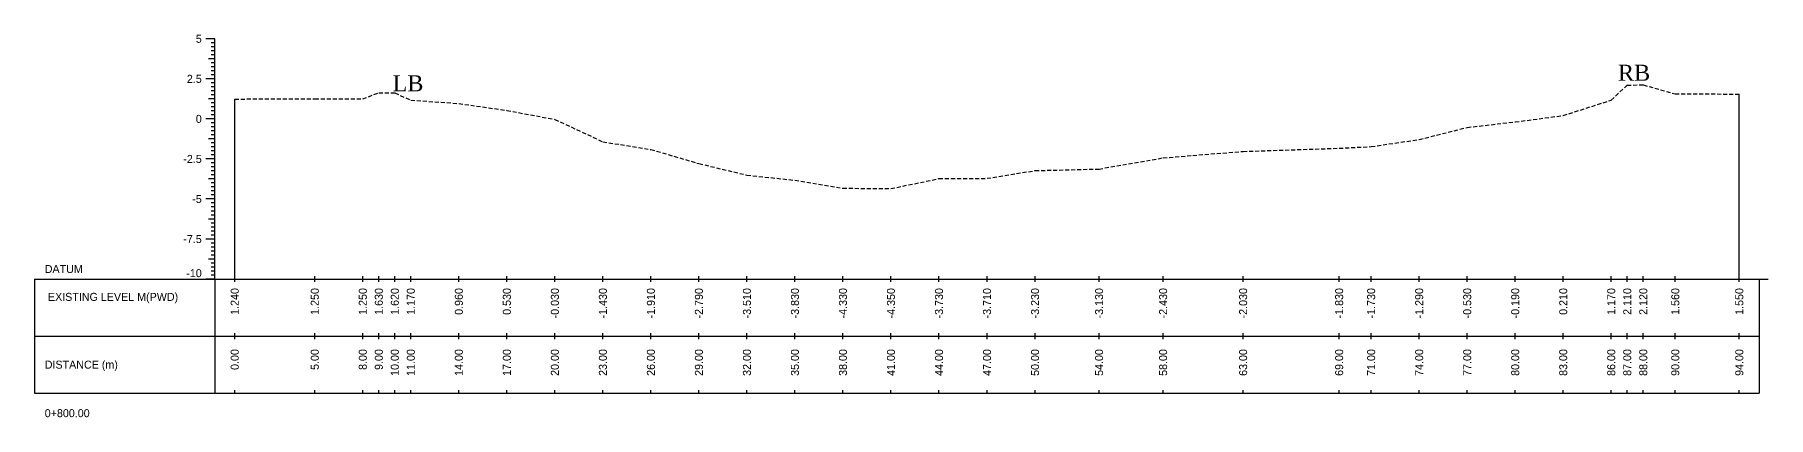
# Model space of a CAD drawing. Header units: inches. Extents: x 2527 to 3799, y -2520 to -1051.
# Drawn here: x 3084.5 to 3192.8, y -1117.1 to -1093.2 of the extents above; entities that cross this region are included whole.
import ezdxf
from ezdxf.enums import TextEntityAlignment as Align

# ---------------------------------------------------------------- set-up
doc = ezdxf.new("R2010")
doc.units = ezdxf.units.IN
doc.header["$MEASUREMENT"] = 0
doc.linetypes.add('HIDDEN', pattern=[0.375, 0.25, -0.125])
doc.layers.add('CS_Drawing', color=7, linetype='Continuous')
doc.layers.add('GL', color=3, linetype='HIDDEN')
doc.styles.add('romans', font='romans.shx')

msp = doc.modelspace()

# ---------------------------------------------------------------- linework, layer by layer
at = {"layer": 'CS_Drawing'}
for p, q in [((3095.74, -1093.49), (3095.18, -1093.49)), ((3095.74, -1093.49), (3095.35, -1093.49)), ((3095.74, -1093.49), (3095.52, -1093.49)), ((3095.74, -1093.74), (3095.52, -1093.74)), ((3095.74, -1108.49), (3095.74, -1093.49)), ((3095.74, -1094.74), (3095.35, -1094.74)), ((3095.74, -1093.99), (3095.52, -1093.99)), ((3095.74, -1094.24), (3095.52, -1094.24)), ((3095.74, -1094.49), (3095.52, -1094.49)), ((3095.74, -1094.74), (3095.52, -1094.74)), ((3095.74, -1094.99), (3095.52, -1094.99)), ((3095.74, -1095.99), (3095.18, -1095.99)), ((3095.74, -1095.99), (3095.35, -1095.99)), ((3095.74, -1095.24), (3095.52, -1095.24)), ((3095.74, -1095.49), (3095.52, -1095.49)), ((3095.74, -1095.74), (3095.52, -1095.74)), ((3095.74, -1095.99), (3095.52, -1095.99)), ((3095.74, -1096.24), (3095.52, -1096.24)), ((3095.74, -1096.49), (3095.52, -1096.49)), ((3095.74, -1096.74), (3095.52, -1096.74)), ((3095.74, -1096.99), (3095.52, -1096.99)), ((3190.99, -1108.49), (3190.99, -1096.94)), ((3095.74, -1097.24), (3095.35, -1097.24)), ((3095.74, -1097.24), (3095.52, -1097.24)), ((3095.74, -1097.49), (3095.52, -1097.49)), ((3095.74, -1097.74), (3095.52, -1097.74)), ((3095.74, -1097.99), (3095.52, -1097.99)), ((3095.74, -1098.24), (3095.52, -1098.24)), ((3096.99, -1108.49), (3096.99, -1097.25)), ((3095.74, -1098.49), (3095.18, -1098.49)), ((3095.74, -1098.49), (3095.35, -1098.49)), ((3095.74, -1098.49), (3095.52, -1098.49)), ((3095.74, -1098.74), (3095.52, -1098.74)), ((3095.74, -1098.99), (3095.52, -1098.99)), ((3095.74, -1099.24), (3095.52, -1099.24)), ((3095.74, -1099.74), (3095.35, -1099.74)), ((3095.74, -1099.49), (3095.52, -1099.49)), ((3095.74, -1099.74), (3095.52, -1099.74)), ((3095.74, -1099.99), (3095.52, -1099.99)), ((3095.74, -1100.24), (3095.52, -1100.24)), ((3095.74, -1100.99), (3095.18, -1100.99)), ((3095.74, -1100.99), (3095.35, -1100.99)), ((3095.74, -1100.49), (3095.52, -1100.49)), ((3095.74, -1100.74), (3095.52, -1100.74)), ((3095.74, -1100.99), (3095.52, -1100.99)), ((3095.74, -1101.24), (3095.52, -1101.24)), ((3095.74, -1101.49), (3095.52, -1101.49)), ((3095.74, -1102.24), (3095.35, -1102.24)), ((3095.74, -1101.74), (3095.52, -1101.74)), ((3095.74, -1101.99), (3095.52, -1101.99)), ((3095.74, -1102.24), (3095.52, -1102.24)), ((3095.74, -1102.49), (3095.52, -1102.49)), ((3095.74, -1103.49), (3095.18, -1103.49)), ((3095.74, -1103.49), (3095.35, -1103.49)), ((3095.74, -1102.74), (3095.52, -1102.74)), ((3095.74, -1102.99), (3095.52, -1102.99)), ((3095.74, -1103.24), (3095.52, -1103.24)), ((3095.74, -1103.49), (3095.52, -1103.49)), ((3095.74, -1104.74), (3095.35, -1104.74)), ((3095.74, -1103.74), (3095.52, -1103.74)), ((3095.74, -1103.99), (3095.52, -1103.99)), ((3095.74, -1104.24), (3095.52, -1104.24)), ((3095.74, -1104.49), (3095.52, -1104.49)), ((3095.74, -1104.74), (3095.52, -1104.74)), ((3095.74, -1104.99), (3095.52, -1104.99)), ((3095.74, -1105.24), (3095.52, -1105.24)), ((3095.74, -1105.49), (3095.52, -1105.49)), ((3095.74, -1105.74), (3095.52, -1105.74)), ((3095.74, -1105.99), (3095.18, -1105.99)), ((3095.74, -1105.99), (3095.35, -1105.99)), ((3095.74, -1105.99), (3095.52, -1105.99)), ((3095.74, -1106.24), (3095.52, -1106.24)), ((3095.74, -1106.49), (3095.52, -1106.49)), ((3095.74, -1106.74), (3095.52, -1106.74)), ((3095.74, -1107.24), (3095.35, -1107.24)), ((3095.74, -1106.99), (3095.52, -1106.99)), ((3095.74, -1107.24), (3095.52, -1107.24)), ((3095.74, -1107.49), (3095.52, -1107.49)), ((3095.74, -1107.74), (3095.52, -1107.74)), ((3095.74, -1107.99), (3095.52, -1107.99)), ((3084.49, -1108.49), (3095.74, -1108.49)), ((3084.49, -1108.49), (3084.49, -1115.61)), ((3095.74, -1108.49), (3095.18, -1108.49)), ((3095.74, -1108.49), (3095.35, -1108.49)), ((3095.74, -1108.24), (3095.52, -1108.24)), ((3095.74, -1108.49), (3095.52, -1108.49)), ((3095.74, -1108.49), (3192.24, -1108.49)), ((3095.74, -1108.49), (3095.74, -1115.61)), ((3096.99, -1108.67), (3096.99, -1108.3)), ((3101.99, -1108.67), (3101.99, -1108.3)), ((3104.99, -1108.67), (3104.99, -1108.3)), ((3105.99, -1108.67), (3105.99, -1108.3)), ((3106.99, -1108.67), (3106.99, -1108.3)), ((3107.99, -1108.67), (3107.99, -1108.3)), ((3110.99, -1108.67), (3110.99, -1108.3)), ((3113.99, -1108.67), (3113.99, -1108.3)), ((3116.99, -1108.67), (3116.99, -1108.3)), ((3119.99, -1108.67), (3119.99, -1108.3)), ((3122.99, -1108.67), (3122.99, -1108.3)), ((3125.99, -1108.67), (3125.99, -1108.3)), ((3128.99, -1108.67), (3128.99, -1108.3)), ((3131.99, -1108.67), (3131.99, -1108.3)), ((3134.99, -1108.67), (3134.99, -1108.3)), ((3137.99, -1108.67), (3137.99, -1108.3)), ((3140.99, -1108.67), (3140.99, -1108.3)), ((3143.99, -1108.67), (3143.99, -1108.3)), ((3146.99, -1108.67), (3146.99, -1108.3)), ((3150.99, -1108.67), (3150.99, -1108.3)), ((3154.99, -1108.67), (3154.99, -1108.3)), ((3159.99, -1108.67), (3159.99, -1108.3)), ((3165.99, -1108.67), (3165.99, -1108.3)), ((3167.99, -1108.67), (3167.99, -1108.3)), ((3170.99, -1108.67), (3170.99, -1108.3)), ((3173.99, -1108.67), (3173.99, -1108.3)), ((3176.99, -1108.67), (3176.99, -1108.3)), ((3179.99, -1108.67), (3179.99, -1108.3)), ((3182.99, -1108.67), (3182.99, -1108.3)), ((3183.99, -1108.67), (3183.99, -1108.3)), ((3184.99, -1108.67), (3184.99, -1108.3)), ((3186.99, -1108.67), (3186.99, -1108.3)), ((3190.99, -1108.67), (3190.99, -1108.3)), ((3192.24, -1108.49), (3192.8, -1108.49)), ((3192.24, -1108.49), (3192.63, -1108.49)), ((3192.24, -1108.49), (3192.47, -1108.49)), ((3192.24, -1108.49), (3192.24, -1115.61)), ((3084.49, -1112.05), (3095.74, -1112.05)), ((3095.74, -1112.05), (3192.24, -1112.05)), ((3095.74, -1112.05), (3192.24, -1112.05)), ((3096.99, -1112.24), (3096.99, -1111.86)), ((3101.99, -1112.24), (3101.99, -1111.86)), ((3104.99, -1112.24), (3104.99, -1111.86)), ((3105.99, -1112.24), (3105.99, -1111.86)), ((3106.99, -1112.24), (3106.99, -1111.86)), ((3107.99, -1112.24), (3107.99, -1111.86)), ((3110.99, -1112.24), (3110.99, -1111.86)), ((3113.99, -1112.24), (3113.99, -1111.86)), ((3116.99, -1112.24), (3116.99, -1111.86)), ((3119.99, -1112.24), (3119.99, -1111.86)), ((3122.99, -1112.24), (3122.99, -1111.86)), ((3125.99, -1112.24), (3125.99, -1111.86)), ((3128.99, -1112.24), (3128.99, -1111.86)), ((3131.99, -1112.24), (3131.99, -1111.86)), ((3134.99, -1112.24), (3134.99, -1111.86)), ((3137.99, -1112.24), (3137.99, -1111.86)), ((3140.99, -1112.24), (3140.99, -1111.86)), ((3143.99, -1112.24), (3143.99, -1111.86)), ((3146.99, -1112.24), (3146.99, -1111.86)), ((3150.99, -1112.24), (3150.99, -1111.86)), ((3154.99, -1112.24), (3154.99, -1111.86)), ((3159.99, -1112.24), (3159.99, -1111.86)), ((3165.99, -1112.24), (3165.99, -1111.86)), ((3167.99, -1112.24), (3167.99, -1111.86)), ((3170.99, -1112.24), (3170.99, -1111.86)), ((3173.99, -1112.24), (3173.99, -1111.86)), ((3176.99, -1112.24), (3176.99, -1111.86)), ((3179.99, -1112.24), (3179.99, -1111.86)), ((3182.99, -1112.24), (3182.99, -1111.86)), ((3183.99, -1112.24), (3183.99, -1111.86)), ((3184.99, -1112.24), (3184.99, -1111.86)), ((3186.99, -1112.24), (3186.99, -1111.86)), ((3190.99, -1112.24), (3190.99, -1111.86)), ((3084.49, -1115.61), (3095.74, -1115.61)), ((3095.74, -1115.61), (3192.24, -1115.61)), ((3096.99, -1115.61), (3096.99, -1115.42)), ((3101.99, -1115.61), (3101.99, -1115.42)), ((3104.99, -1115.61), (3104.99, -1115.42)), ((3105.99, -1115.61), (3105.99, -1115.42)), ((3106.99, -1115.61), (3106.99, -1115.42)), ((3107.99, -1115.61), (3107.99, -1115.42)), ((3110.99, -1115.61), (3110.99, -1115.42)), ((3113.99, -1115.61), (3113.99, -1115.42)), ((3116.99, -1115.61), (3116.99, -1115.42)), ((3119.99, -1115.61), (3119.99, -1115.42)), ((3122.99, -1115.61), (3122.99, -1115.42)), ((3125.99, -1115.61), (3125.99, -1115.42)), ((3128.99, -1115.61), (3128.99, -1115.42)), ((3131.99, -1115.61), (3131.99, -1115.42)), ((3134.99, -1115.61), (3134.99, -1115.42)), ((3137.99, -1115.61), (3137.99, -1115.42)), ((3140.99, -1115.61), (3140.99, -1115.42)), ((3143.99, -1115.61), (3143.99, -1115.42)), ((3146.99, -1115.61), (3146.99, -1115.42)), ((3150.99, -1115.61), (3150.99, -1115.42)), ((3154.99, -1115.61), (3154.99, -1115.42)), ((3159.99, -1115.61), (3159.99, -1115.42)), ((3165.99, -1115.61), (3165.99, -1115.42)), ((3167.99, -1115.61), (3167.99, -1115.42)), ((3170.99, -1115.61), (3170.99, -1115.42)), ((3173.99, -1115.61), (3173.99, -1115.42)), ((3176.99, -1115.61), (3176.99, -1115.42)), ((3179.99, -1115.61), (3179.99, -1115.42)), ((3182.99, -1115.61), (3182.99, -1115.42)), ((3183.99, -1115.61), (3183.99, -1115.42)), ((3184.99, -1115.61), (3184.99, -1115.42)), ((3186.99, -1115.61), (3186.99, -1115.42)), ((3190.99, -1115.61), (3190.99, -1115.42))]:
    msp.add_line(p, q, dxfattribs=at)
at = {"layer": 'GL'}
msp.add_lwpolyline([(3096.99, -1097.25), (3101.99, -1097.24), (3104.99, -1097.24), (3105.99, -1096.86), (3106.99, -1096.87), (3107.99, -1097.32), (3110.99, -1097.53), (3113.99, -1097.96), (3116.99, -1098.52), (3119.99, -1099.92), (3122.99, -1100.4), (3125.99, -1101.28), (3128.99, -1102), (3131.99, -1102.32), (3134.99, -1102.82), (3137.99, -1102.84), (3140.99, -1102.22), (3143.99, -1102.2), (3146.99, -1101.72), (3150.99, -1101.62), (3154.99, -1100.92), (3159.99, -1100.52), (3165.99, -1100.32), (3167.99, -1100.22), (3170.99, -1099.78), (3173.99, -1099.02), (3176.99, -1098.68), (3179.99, -1098.28), (3182.99, -1097.32), (3183.99, -1096.38), (3184.99, -1096.37), (3186.99, -1096.93), (3190.99, -1096.94)], dxfattribs=at)

# ---------------------------------------------------------------- texts
at = {"char_height": 1, "width": 87.7722, "attachment_point": 1, "style": 'romans'}
for s, insert in [('{\\fTimes New Roman|b0|i0|c0|p18;LB}', (3106.85, -1095.77)), ('{\\fTimes New Roman|b0|i0|c0|p18;RB}', (3183.41, -1095.11))]:
    msp.add_mtext(s, dxfattribs=dict(at, insert=insert))
at = {"layer": 'CS_Drawing'}
for s, p in [('5', (3094.93, -1093.49)), ('2.5', (3094.93, -1095.99)), ('0', (3094.93, -1098.49)), ('-2.5', (3094.93, -1100.99)), ('-5', (3094.93, -1103.49)), ('-7.5', (3094.93, -1105.99))]:
    msp.add_text(s, height=0.5, dxfattribs=at).set_placement(p, align=Align.MIDDLE_RIGHT)
for s, p in [('DATUM', (3085.12, -1107.86)), ('EXISTING LEVEL M(PWD)', (3085.32, -1109.6)), ('DISTANCE (m)', (3085.12, -1113.83)), ('0+800.00', (3085.12, -1116.86))]:
    msp.add_text(s, height=0.5, dxfattribs=at).set_placement(p, align=Align.MIDDLE_LEFT)
msp.add_text('-10', height=0.5, dxfattribs=at).set_placement((3094.93, -1108.37), align=Align.RIGHT)
for s, p in [('1.240', (3096.99, -1109.05)), ('1.250', (3101.99, -1109.05)), ('1.250', (3104.99, -1109.05)), ('1.630', (3105.99, -1109.05)), ('1.620', (3106.99, -1109.05)), ('1.170', (3107.99, -1109.05)), ('0.960', (3110.99, -1109.05)), ('0.530', (3113.99, -1109.05)), ('-0.030', (3116.99, -1109.05)), ('-1.430', (3119.99, -1109.05)), ('-1.910', (3122.99, -1109.05)), ('-2.790', (3125.99, -1109.05)), ('-3.510', (3128.99, -1109.05)), ('-3.830', (3131.99, -1109.05)), ('-4.330', (3134.99, -1109.05)), ('-4.350', (3137.99, -1109.05)), ('-3.730', (3140.99, -1109.05)), ('-3.710', (3143.99, -1109.05)), ('-3.230', (3146.99, -1109.05)), ('-3.130', (3150.99, -1109.05)), ('-2.430', (3154.99, -1109.05)), ('-2.030', (3159.99, -1109.05)), ('-1.830', (3165.99, -1109.05)), ('-1.730', (3167.99, -1109.05)), ('-1.290', (3170.99, -1109.05)), ('-0.530', (3173.99, -1109.05)), ('-0.190', (3176.99, -1109.05)), ('0.210', (3179.99, -1109.05)), ('1.170', (3182.99, -1109.05)), ('2.110', (3183.99, -1109.05)), ('2.120', (3184.99, -1109.05)), ('1.560', (3186.99, -1109.05)), ('1.550', (3190.99, -1109.05)), ('0.00', (3096.99, -1112.86)), ('5.00', (3101.99, -1112.86)), ('8.00', (3104.99, -1112.86)), ('9.00', (3105.99, -1112.86)), ('10.00', (3106.99, -1112.86)), ('11.00', (3107.99, -1112.86)), ('14.00', (3110.99, -1112.86)), ('17.00', (3113.99, -1112.86)), ('20.00', (3116.99, -1112.86)), ('23.00', (3119.99, -1112.86)), ('26.00', (3122.99, -1112.86)), ('29.00', (3125.99, -1112.86)), ('32.00', (3128.99, -1112.86)), ('35.00', (3131.99, -1112.86)), ('38.00', (3134.99, -1112.86)), ('41.00', (3137.99, -1112.86)), ('44.00', (3140.99, -1112.86)), ('47.00', (3143.99, -1112.86)), ('50.00', (3146.99, -1112.86)), ('54.00', (3150.99, -1112.86)), ('58.00', (3154.99, -1112.86)), ('63.00', (3159.99, -1112.86)), ('69.00', (3165.99, -1112.86)), ('71.00', (3167.99, -1112.86)), ('74.00', (3170.99, -1112.86)), ('77.00', (3173.99, -1112.86)), ('80.00', (3176.99, -1112.86)), ('83.00', (3179.99, -1112.86)), ('86.00', (3182.99, -1112.86)), ('87.00', (3183.99, -1112.86)), ('88.00', (3184.99, -1112.86)), ('90.00', (3186.99, -1112.86)), ('94.00', (3190.99, -1112.86))]:
    msp.add_text(s, height=0.5, rotation=90, dxfattribs=at).set_placement(p, align=Align.MIDDLE_RIGHT)

doc.saveas('drawing.dxf')
